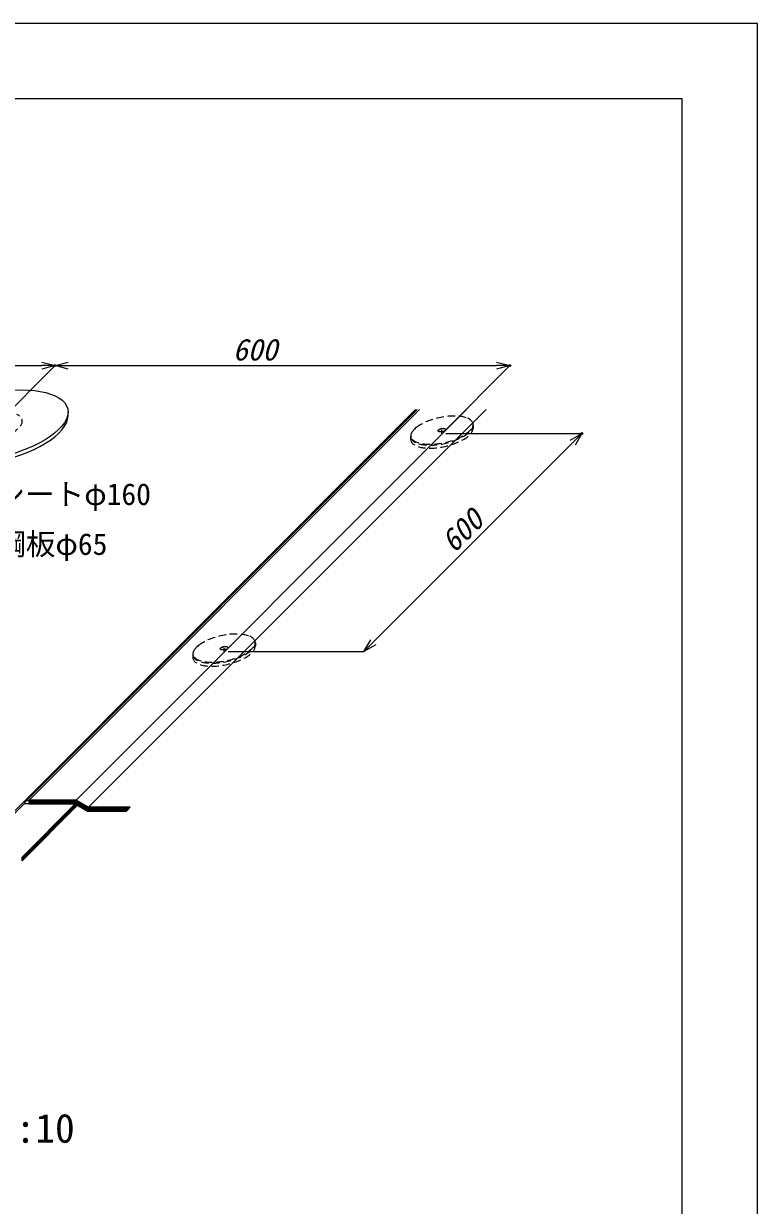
# Model space of a CAD drawing. Units: millimetres, scale not verified. Extents: x -840 to 840, y -594 to 594.
# Drawn here: x 449 to 840, y -35 to 594 of the extents above; entities that cross this region are included whole.
import ezdxf
from ezdxf.enums import TextEntityAlignment as Align

# ---------------------------------------------------------------- set-up
doc = ezdxf.new("R2010")
doc.units = ezdxf.units.MM
doc.header["$LTSCALE"] = 2
doc.header["$PDMODE"] = 32
doc.header["$PDSIZE"] = 1
doc.linetypes.add('CHAIN1', pattern=[8, 5, -1, 1, -1])
doc.linetypes.add('DASHED2', pattern=[3, 2, -1])
for name, color, linetype, lineweight in [('0-0_輪郭線', 134, 'DASHED2', 5), ('0-1_図面枠', 7, 'Continuous', 5), ('0-2_文字', 5, 'Continuous', 5), ('0-4_0', 7, 'Continuous', 5), ('0-9_IBｼｰﾄ', 7, 'Continuous', 5), ('0-A_IBリキッド', 7, 'Continuous', 5), ('0-C_中心線', 2, 'CHAIN1', 5), ('0-D_寸法線', 7, 'Continuous', 5), ('1-0_増張りシート', 7, 'Continuous', 5)]:
    doc.layers.add(name, color=color, linetype=linetype, lineweight=lineweight)
doc.layers.add('0-E_Defpoints', color=7, linetype='Continuous')
doc.styles.add('ＭＳ ゴシック', font='')
doc.styles.get('ＭＳ ゴシック').set_extended_font_data('MS Gothic')

# ---------------------------------------------------------------- blocks, each defined once
blk = doc.blocks.new('_Open30')
at = {"layer": '0-4_0'}
blk.add_line((0, 0), (-2, 0), dxfattribs=at)
blk.add_lwpolyline([(-2, 0.5359), (0, 0), (-2, -0.5359)], dxfattribs=at)

msp = doc.modelspace()

# ---------------------------------------------------------------- linework, layer by layer
at = {"layer": '0-0_輪郭線'}
for p, q in [((688.767, 380.607), (688.767, 379.007)), ((655.462, 374.541), (655.462, 372.941)), ((572.802, 264.641), (572.802, 263.041)), ((539.497, 258.576), (539.497, 256.976))]:
    msp.add_line(p, q, dxfattribs=at)
at = {"layer": '0-0_輪郭線', "color": 2, "linetype": 'Continuous'}
msp.add_lwpolyline([(800, 554), (-800, 554), (-800, -554), (800, -554)], close=True, dxfattribs=at)
at = {"layer": '0-0_輪郭線'}
for centre, major_axis, start_param, end_param in [((432.115, 379.574), (-16.583, -3.676), 5.5951713, 9.9296477), ((672.115, 377.574), (-16.583, -3.676), 5.5951713, 9.9296477), ((672.115, 375.974), (-16.583, -3.676), 6.1916132, 9.3332058), ((672.115, 377.574), (-2.041, -0.452), 3.1634857, 6.078148), ((556.149, 261.609), (-16.583, -3.676), 5.5951713, 9.9296477), ((556.149, 260.009), (-16.583, -3.676), 6.1916132, 9.3332058), ((556.149, 261.609), (-2.041, -0.452), 3.1634857, 6.078148)]:
    msp.add_ellipse(centre, major_axis=major_axis, ratio=0.414214, start_param=start_param, end_param=end_param, dxfattribs=at)
for centre, major_axis in [((672.115, 377.774), (-16.328, -3.62)), ((672.115, 377.774), (-2.041, -0.452)), ((556.149, 261.809), (-16.328, -3.62)), ((556.149, 261.809), (-2.041, -0.452))]:
    msp.add_ellipse(centre, major_axis=major_axis, ratio=0.414214, dxfattribs=at)
at = {"layer": '0-1_図面枠'}
msp.add_lwpolyline([(840, -594), (840, 594), (-840, 594), (-840, -594)], close=True, dxfattribs=at)
at = {"layer": '0-9_IBｼｰﾄ'}
for p, q in [((418.277, 148.872), (658.108, 388.702)), ((452.479, 180.956), (660.226, 388.702)), ((477.493, 180.956), (685.239, 388.702)), ((484.075, 177.156), (695.621, 388.702)), ((421.395, 150.672), (449.679, 178.956)), ((448.673, 150.483), (477.076, 178.887)), ((448.673, 150.13), (477.301, 178.757)), ((448.673, 149.776), (477.525, 178.628)), ((448.673, 149.422), (477.749, 178.499)), ((448.673, 149.069), (477.973, 178.369)), ((448.673, 148.715), (478.197, 178.24)), ((448.673, 148.672), (478.225, 178.224)), ((452.479, 180.946), (452.489, 180.956)), ((452.479, 180.593), (452.842, 180.956)), ((452.479, 180.239), (453.196, 180.956)), ((452.479, 179.886), (453.549, 180.956)), ((452.479, 179.532), (453.903, 180.956)), ((452.479, 179.179), (454.257, 180.956)), ((452.479, 180.956), (477.493, 180.956)), ((452.479, 178.956), (452.479, 180.956)), ((452.479, 178.956), (476.957, 178.956)), ((452.61, 178.956), (454.61, 180.956)), ((452.964, 178.956), (454.964, 180.956)), ((453.317, 178.956), (455.317, 180.956)), ((453.671, 178.956), (455.671, 180.956)), ((454.024, 178.956), (456.024, 180.956)), ((454.378, 178.956), (456.378, 180.956)), ((454.731, 178.956), (456.731, 180.956)), ((455.085, 178.956), (457.085, 180.956)), ((455.439, 178.956), (457.439, 180.956)), ((455.792, 178.956), (457.792, 180.956)), ((456.146, 178.956), (458.146, 180.956)), ((456.499, 178.956), (458.499, 180.956)), ((456.853, 178.956), (458.853, 180.956)), ((457.206, 178.956), (459.206, 180.956)), ((457.56, 178.956), (459.56, 180.956)), ((457.913, 178.956), (459.913, 180.956)), ((458.267, 178.956), (460.267, 180.956)), ((458.621, 178.956), (460.621, 180.956)), ((458.974, 178.956), (460.974, 180.956)), ((459.328, 178.956), (461.328, 180.956)), ((459.681, 178.956), (461.681, 180.956)), ((460.035, 178.956), (462.035, 180.956)), ((460.388, 178.956), (462.388, 180.956)), ((460.742, 178.956), (462.742, 180.956)), ((461.095, 178.956), (463.095, 180.956)), ((461.449, 178.956), (463.449, 180.956)), ((461.803, 178.956), (463.803, 180.956)), ((462.156, 178.956), (464.156, 180.956)), ((462.51, 178.956), (464.51, 180.956)), ((462.863, 178.956), (464.863, 180.956)), ((463.217, 178.956), (465.217, 180.956)), ((463.57, 178.956), (465.57, 180.956)), ((463.924, 178.956), (465.924, 180.956)), ((464.277, 178.956), (466.277, 180.956)), ((464.631, 178.956), (466.631, 180.956)), ((464.984, 178.956), (466.984, 180.956)), ((465.338, 178.956), (467.338, 180.956)), ((465.692, 178.956), (467.692, 180.956)), ((466.045, 178.956), (468.045, 180.956)), ((466.399, 178.956), (468.399, 180.956)), ((466.752, 178.956), (468.752, 180.956)), ((467.106, 178.956), (469.106, 180.956)), ((467.459, 178.956), (469.459, 180.956)), ((467.813, 178.956), (469.813, 180.956)), ((468.166, 178.956), (470.166, 180.956)), ((468.52, 178.956), (470.52, 180.956)), ((468.874, 178.956), (470.874, 180.956)), ((469.227, 178.956), (471.227, 180.956)), ((469.581, 178.956), (471.581, 180.956)), ((469.934, 178.956), (471.934, 180.956)), ((470.288, 178.956), (472.288, 180.956)), ((470.641, 178.956), (472.641, 180.956)), ((470.995, 178.956), (472.995, 180.956)), ((471.348, 178.956), (473.348, 180.956)), ((471.702, 178.956), (473.702, 180.956)), ((472.056, 178.956), (474.056, 180.956)), ((472.409, 178.956), (474.409, 180.956)), ((472.763, 178.956), (474.763, 180.956)), ((473.116, 178.956), (475.116, 180.956)), ((473.47, 178.956), (475.47, 180.956)), ((473.823, 178.956), (475.823, 180.956)), ((474.177, 178.956), (476.177, 180.956)), ((474.53, 178.956), (476.53, 180.956)), ((474.884, 178.956), (476.884, 180.956)), ((475.238, 178.956), (477.238, 180.956)), ((475.591, 178.956), (477.555, 180.92)), ((475.945, 178.956), (477.779, 180.79)), ((476.298, 178.956), (478.003, 180.661)), ((476.652, 178.956), (478.228, 180.532)), ((476.957, 178.956), (483.539, 175.156)), ((476.988, 178.938), (478.452, 180.402)), ((477.212, 178.809), (478.676, 180.273)), ((477.436, 178.679), (478.9, 180.143)), ((477.493, 180.956), (484.075, 177.156)), ((477.66, 178.55), (479.124, 180.014)), ((477.884, 178.421), (479.348, 179.885)), ((478.108, 178.291), (479.572, 179.755)), ((478.332, 178.162), (479.797, 179.626)), ((478.557, 178.032), (480.021, 179.496)), ((478.781, 177.903), (480.245, 179.367)), ((479.005, 177.773), (480.469, 179.238)), ((479.229, 177.644), (480.693, 179.108)), ((479.453, 177.515), (480.917, 178.979)), ((479.677, 177.385), (481.141, 178.849)), ((479.901, 177.256), (481.366, 178.72)), ((480.126, 177.126), (481.59, 178.591)), ((480.35, 176.997), (481.814, 178.461)), ((480.574, 176.868), (482.038, 178.332)), ((480.798, 176.738), (482.262, 178.202)), ((481.022, 176.609), (482.486, 178.073)), ((481.246, 176.479), (482.71, 177.943)), ((481.47, 176.35), (482.935, 177.814)), ((481.695, 176.221), (483.159, 177.685)), ((481.919, 176.091), (483.383, 177.555)), ((482.143, 175.962), (483.607, 177.426)), ((482.367, 175.832), (483.831, 177.296)), ((482.591, 175.703), (484.055, 177.167)), ((482.815, 175.573), (484.398, 177.156)), ((483.039, 175.444), (484.751, 177.156)), ((483.264, 175.315), (485.105, 177.156)), ((483.488, 175.185), (485.458, 177.156)), ((483.812, 175.156), (485.812, 177.156)), ((484.075, 177.156), (506.201, 177.156)), ((484.165, 175.156), (486.165, 177.156)), ((484.519, 175.156), (486.519, 177.156)), ((484.873, 175.156), (486.873, 177.156)), ((485.226, 175.156), (487.226, 177.156)), ((485.58, 175.156), (487.58, 177.156)), ((485.933, 175.156), (487.933, 177.156)), ((486.287, 175.156), (488.287, 177.156)), ((486.64, 175.156), (488.64, 177.156)), ((486.994, 175.156), (488.994, 177.156)), ((487.347, 175.156), (489.347, 177.156)), ((487.701, 175.156), (489.701, 177.156)), ((488.055, 175.156), (490.055, 177.156)), ((488.408, 175.156), (490.408, 177.156)), ((488.762, 175.156), (490.762, 177.156)), ((489.115, 175.156), (491.115, 177.156)), ((489.469, 175.156), (491.469, 177.156)), ((489.822, 175.156), (491.822, 177.156)), ((490.176, 175.156), (492.176, 177.156)), ((490.529, 175.156), (492.529, 177.156)), ((490.883, 175.156), (492.883, 177.156)), ((491.237, 175.156), (493.237, 177.156)), ((491.59, 175.156), (493.59, 177.156)), ((491.944, 175.156), (493.944, 177.156)), ((492.297, 175.156), (494.297, 177.156)), ((492.651, 175.156), (494.651, 177.156)), ((493.004, 175.156), (495.004, 177.156)), ((493.358, 175.156), (495.358, 177.156)), ((493.711, 175.156), (495.711, 177.156)), ((494.065, 175.156), (496.065, 177.156)), ((494.419, 175.156), (496.419, 177.156)), ((494.772, 175.156), (496.772, 177.156)), ((495.126, 175.156), (497.126, 177.156)), ((495.479, 175.156), (497.479, 177.156)), ((495.833, 175.156), (497.833, 177.156)), ((496.186, 175.156), (498.186, 177.156)), ((496.54, 175.156), (498.54, 177.156)), ((496.893, 175.156), (498.893, 177.156)), ((497.247, 175.156), (499.247, 177.156)), ((497.6, 175.156), (499.6, 177.156)), ((497.954, 175.156), (499.954, 177.156)), ((498.308, 175.156), (500.308, 177.156)), ((498.661, 175.156), (500.661, 177.156)), ((499.015, 175.156), (501.015, 177.156)), ((499.368, 175.156), (501.368, 177.156)), ((499.722, 175.156), (501.722, 177.156)), ((500.075, 175.156), (502.075, 177.156)), ((500.429, 175.156), (502.429, 177.156)), ((500.782, 175.156), (502.782, 177.156)), ((501.136, 175.156), (503.136, 177.156)), ((501.49, 175.156), (503.49, 177.156)), ((501.843, 175.156), (503.843, 177.156)), ((502.197, 175.156), (504.197, 177.156)), ((502.55, 175.156), (504.55, 177.156)), ((502.904, 175.156), (504.904, 177.156)), ((503.257, 175.156), (505.257, 177.156)), ((503.611, 175.156), (505.611, 177.156)), ((503.964, 175.156), (505.964, 177.156)), ((483.539, 175.156), (504.201, 175.156))]:
    msp.add_line(p, q, dxfattribs=at)
for points in [[(448.673, 150.672), (448.673, 148.672), (478.225, 178.224), (476.957, 178.956)], [(477.096, 180.956), (452.479, 180.956), (452.479, 178.956), (475.096, 178.956)], [(476.957, 178.956), (483.539, 175.156), (504.201, 175.156), (506.201, 177.156), (484.075, 177.156), (477.493, 180.956), (477.096, 180.956), (475.096, 178.956)]]:
    msp.add_lwpolyline(points, close=True, dxfattribs=at)
msp.add_lwpolyline([(448.673, 148.672), (448.673, 150.672), (476.957, 178.956)], dxfattribs=at)
at = {"layer": '0-A_IBリキッド'}
for p, q in [((450.386, 180.089), (658.999, 388.702)), ((452.479, 178.956), (449.679, 178.956))]:
    msp.add_line(p, q, dxfattribs=at)
msp.add_arc((452.479, 177.996), 2.96, 90, 161.07536, dxfattribs=at)
at = {"layer": '0-C_中心線'}
for p, q in [((672.115, 375.974), (672.115, 377.774)), ((556.149, 260.009), (556.149, 261.809))]:
    msp.add_line(p, q, dxfattribs=at)
at = {"layer": '0-D_寸法線'}
for p, q in [((235.217, 412.077), (459.217, 412.077)), ((433.615, 379.474), (466.217, 412.077)), ((433.615, 379.474), (466.217, 412.077)), ((473.217, 412.077), (701.217, 412.077)), ((673.615, 377.474), (708.217, 412.077)), ((635.545, 264.958), (741.611, 371.024)), ((674.236, 375.974), (746.561, 375.974)), ((558.27, 260.009), (630.595, 260.009))]:
    msp.add_line(p, q, dxfattribs=at)
at = {"layer": '0-E_Defpoints'}
for p in [(466.217, 412.077), (708.217, 412.077), (746.561, 375.974)]:
    msp.add_point(p, dxfattribs=at)
at = {"layer": '1-0_増張りシート'}
msp.add_line((473.105, 385.439), (473.105, 387.439), dxfattribs=at)
msp.add_line((473.105, 385.439), (473.105, 387.439), dxfattribs=at)
msp.add_ellipse((432.115, 379.974), major_axis=(-40.819, -9.049), ratio=0.414214, dxfattribs=at)
msp.add_ellipse((432.115, 377.974), major_axis=(-40.819, -9.049), ratio=0.414214, start_param=6.1916132, end_param=9.3332058, dxfattribs=at)

# ---------------------------------------------------------------- block references
at = {"layer": '0-D_寸法線', "xscale": 3.5, "yscale": 3.5}
for p in [(466.217, 412.077), (708.217, 412.077)]:
    msp.add_blockref('_Open30', p, dxfattribs=at)
for p, rotation in [((466.217, 412.077), 180), ((746.561, 375.974), 45), ((630.595, 260.009), 225)]:
    msp.add_blockref('_Open30', p, dxfattribs=dict(at, rotation=rotation))

# ---------------------------------------------------------------- texts
at = {"layer": '0-2_文字', "color": 7, "style": 'ＭＳ ゴシック'}
for s, height, p in [('IB増張りシートφ160', 11.54, (371.606, 334.473)), ('IBディスク鋼板φ65', 11.54, (356.279, 307.925)), ('S=1:10', 15.4, (413.812, -5.877))]:
    msp.add_text(s, height=height, dxfattribs=at).set_placement(p, align=Align.BOTTOM_LEFT)
at = {"layer": '0-D_寸法線', "style": 'ＭＳ ゴシック', "oblique": 15}
msp.add_text('600', height=11.54, dxfattribs=at).set_placement((560.823, 411.356), align=Align.BOTTOM_LEFT)
msp.add_text('600', height=11.54, rotation=45, dxfattribs=at).set_placement((681.031, 309.425), align=Align.BOTTOM_LEFT)

doc.saveas('drawing.dxf')
